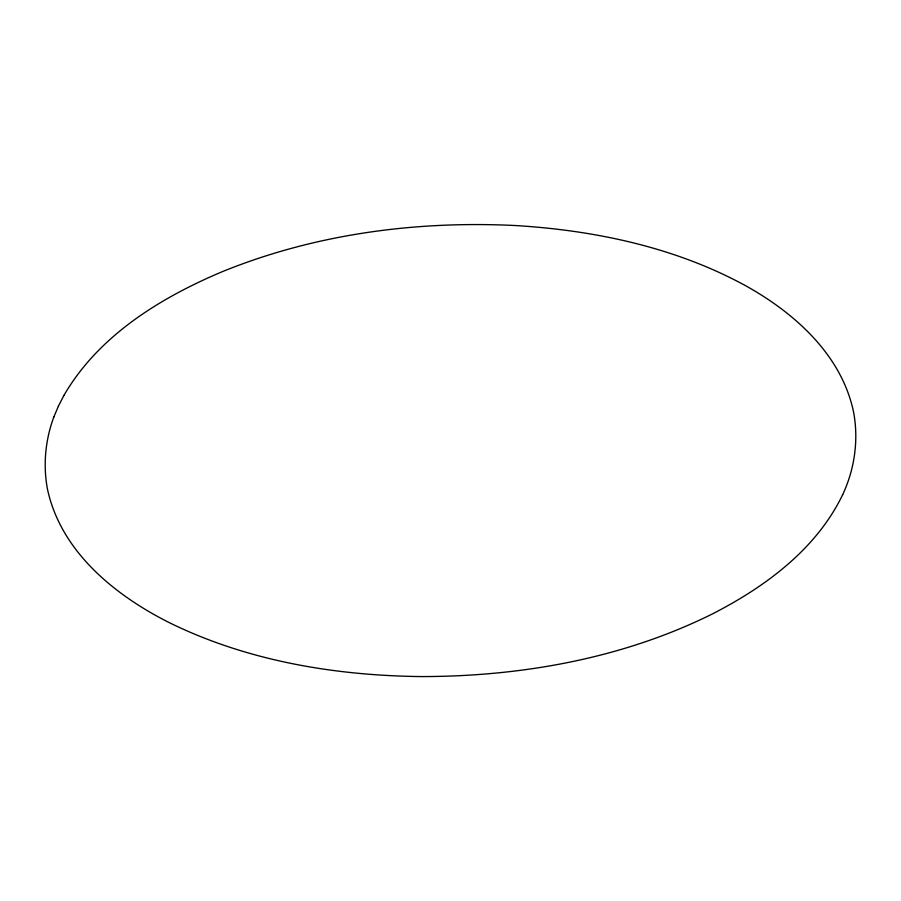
<?xml version="1.0" encoding="UTF-8"?>
<svg xmlns="http://www.w3.org/2000/svg" width="901" height="901" viewBox="0 0 901 901"><rect width="100%" height="100%" fill="white"/><g stroke="black" fill="none" stroke-linecap="round" stroke-linejoin="round"><path stroke-width="1.35" d="M53.891 416.859C45.354 439.756 42.955 464.781 47.404 488.849L47.438 489.006C60.829 551.75 114.979 595.403 169.647 622.816C247.843 661.199 335.78 675.727 422.299 676.583C521.814 676.381 622.85 658.44 712.477 613.896C765.14 586.9 816.34 549.306 842.638 494.728M63.881 395.528L63.948 395.359C98.468 335.882 159.882 298.062 221.714 271.922C314.573 233.967 416.33 220.554 516.149 225.577C595.617 230.498 675.818 247.448 746.107 285.989C794.941 313.266 841.602 355.005 853.562 411.994L853.596 412.151C858.799 440.037 854.632 469.263 842.57 494.874M53.835 416.983L58.43 406.126M58.362 406.272L63.948 395.359"/></g></svg>
